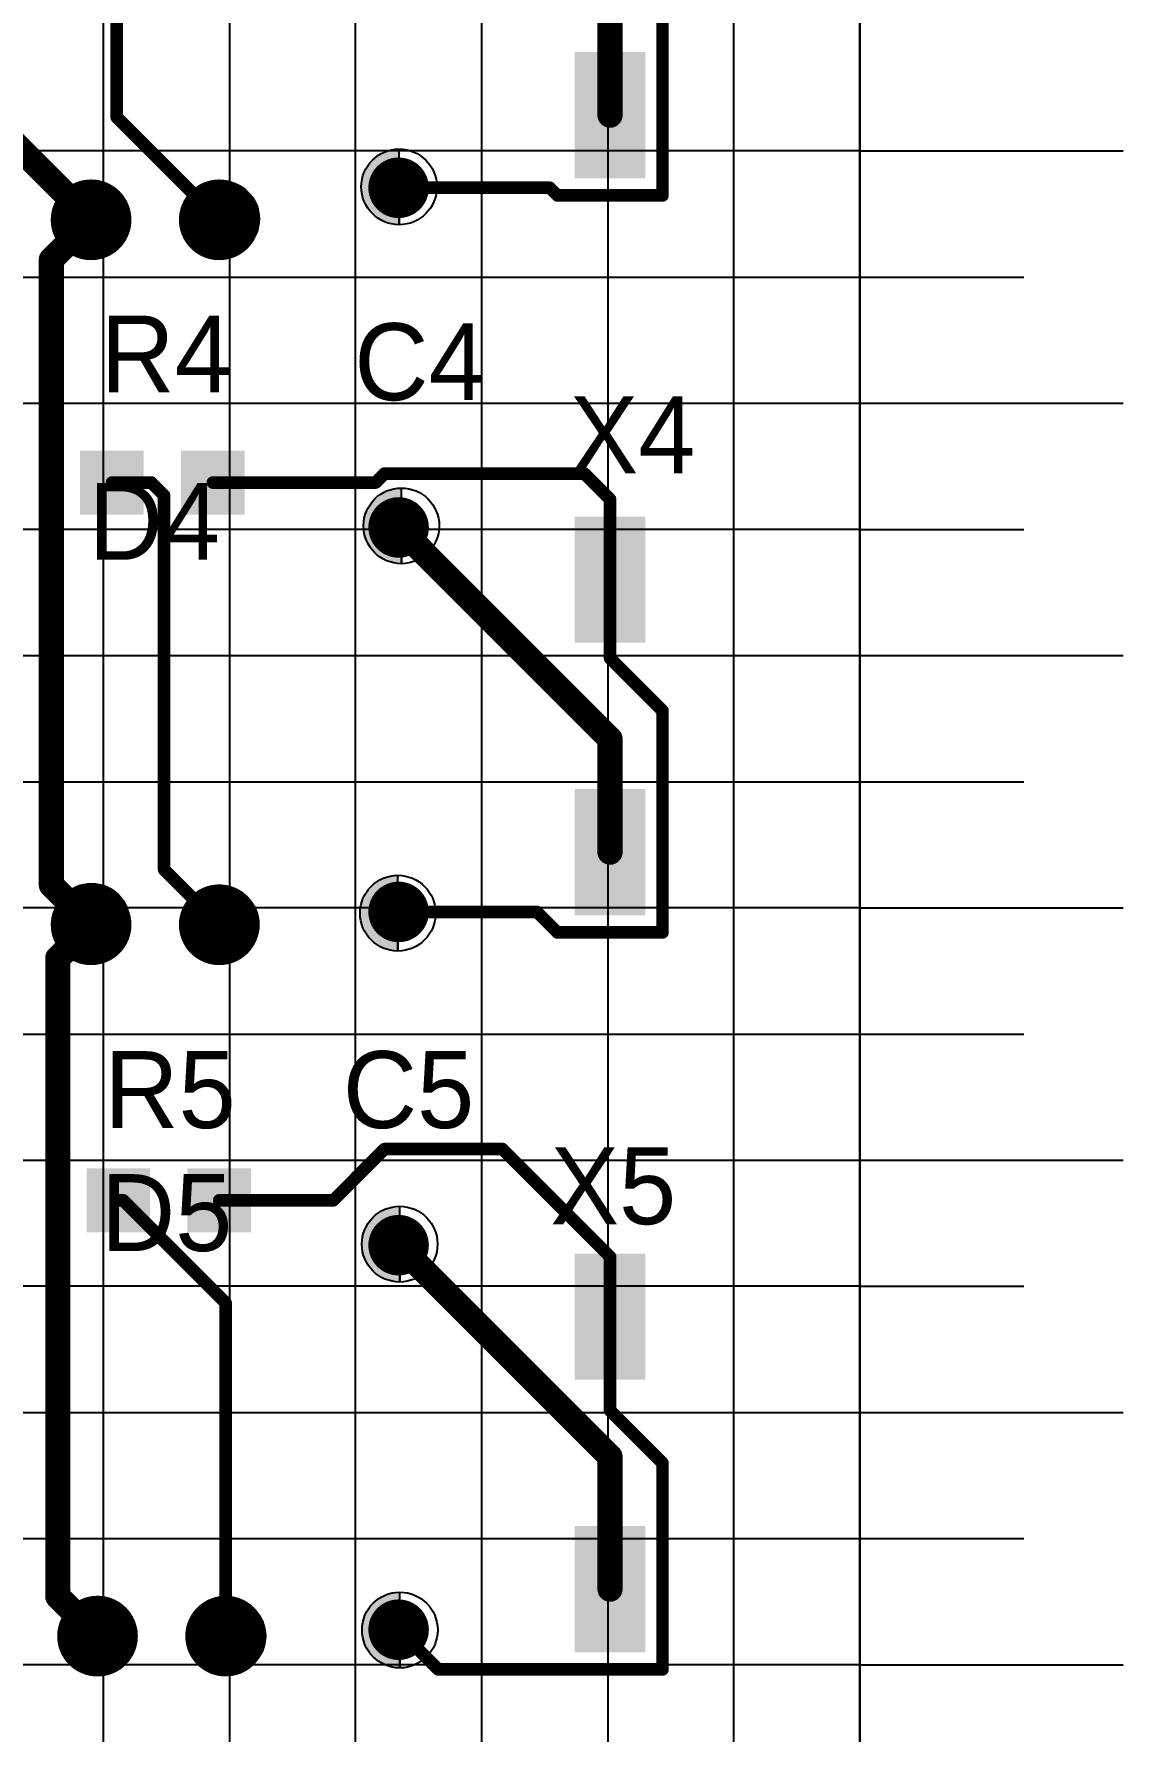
# Model space of a CAD drawing. Header units: millimetres. Extents: x 40 to 3761, y -469 to 920.
# Drawn here: x 3268.9 to 3312.1, y 204.4 to 271.7 of the extents above; entities that cross this region are included whole.
import ezdxf

# ---------------------------------------------------------------- set-up
doc = ezdxf.new("R2010")
doc.units = ezdxf.units.MM
for name, color, linetype in [('TopLayer', 1, 'Continuous'), ('TopOverlay', 2, 'Continuous'), ('Слой1', 7, 'Continuous')]:
    doc.layers.add(name, color=color, linetype=linetype)

# ---------------------------------------------------------------- blocks, each defined once
blk = doc.blocks.new('*U233')
blk.add_line((0, 1.968), (0, -1.968))
blk = doc.blocks.new('*U234')
at = {"color": 0, "linetype": 'ByBlock', "lineweight": -2, "transparency": 16777216}
for p in [(0, 0), (10, 0), (20, 0), (30, 0), (40, 0), (50, 0), (60, 0)]:
    blk.add_blockref('*U233', p, dxfattribs=at)
blk = doc.blocks.new('*U244')
blk.add_line((3.248, 0), (-3.248, 0))
blk = doc.blocks.new('*U245')
at = {"color": 0, "linetype": 'ByBlock', "lineweight": -2, "transparency": 16777216}
for p in [(0, 0), (0, -5), (0, -10), (0, -15), (0, -20), (0, -25), (0, -30), (0, -35), (0, -40), (0, -45), (0, -50), (0, -55), (0, -60)]:
    blk.add_blockref('*U244', p, dxfattribs=at)
blk = doc.blocks.new('*U235')
for p, q in [((5, 152.5), (5, -152.5)), ((-5, 147.5), (-5, -152.5)), ((0.005, -152.5), (0.005, 147.5))]:
    blk.add_line(p, q)
blk = doc.blocks.new('*U236')
at = {"color": 0, "linetype": 'ByBlock', "lineweight": -2, "transparency": 16777216}
for p in [(60, 0), (75, 0), (90, 0)]:
    blk.add_blockref('*U235', p, dxfattribs=at)
blk = doc.blocks.new('*U237')
for p, q in [((50, 5), (-50, 5)), ((-50, 0), (50, 0)), ((-50, -5), (50, -5))]:
    blk.add_line(p, q)
blk = doc.blocks.new('*U230')
at = {"color": 0, "linetype": 'ByBlock', "lineweight": -2, "transparency": 16777216}
for p in [(0, 240), (0, 225), (0, 210), (0, 195), (0, 180)]:
    blk.add_blockref('*U237', p, dxfattribs=at)

msp = doc.modelspace()

# ---------------------------------------------------------------- hatches: boundary and pattern name
h = msp.add_hatch(color=256)
h.dxf.hatch_style = 1
h.paths.add_polyline_path([(3283.422, 267.122, 0.414214), (3281.922, 265.622, 0.414214), (3283.422, 264.122), (3283.422, 265.622)])
h = msp.add_hatch(color=256)
h.dxf.hatch_style = 1
h.paths.add_polyline_path([(3271.216, 265.766, 0.414214), (3269.716, 264.266, 0.414214), (3271.216, 262.766), (3271.216, 264.266)])
h = msp.add_hatch(color=256)
h.dxf.hatch_style = 1
h.paths.add_polyline_path([(3276.37, 265.857, 0.414214), (3274.87, 264.357, 0.414214), (3276.37, 262.857), (3276.37, 264.357)])
h = msp.add_hatch(color=256)
h.dxf.hatch_style = 1
h.paths.add_polyline_path([(3283.37, 266.362, 0.414214), (3282.62, 265.612, 0.414214), (3283.37, 264.862), (3283.37, 265.612)])
h = msp.add_hatch(color=256)
h.dxf.hatch_style = 1
h.paths.add_polyline_path([(3271.124, 265.069, 0.414214), (3270.374, 264.319, 0.414214), (3271.124, 263.569), (3271.124, 264.319)])
h = msp.add_hatch(color=256)
h.dxf.hatch_style = 1
h.paths.add_polyline_path([(3276.307, 265.045, 0.414214), (3275.557, 264.295, 0.414214), (3276.307, 263.545), (3276.307, 264.295)])
h = msp.add_hatch(color=256)
h.dxf.hatch_style = 1
h.paths.add_polyline_path([(3283.513, 253.688, 0.414214), (3282.013, 252.188, 0.414214), (3283.513, 250.688), (3283.513, 252.188)])
h = msp.add_hatch(color=256)
h.dxf.hatch_style = 1
h.paths.add_polyline_path([(3283.411, 252.911, 0.414214), (3282.661, 252.161, 0.414214), (3283.411, 251.411), (3283.411, 252.161)])
h = msp.add_hatch(color=256)
h.dxf.hatch_style = 1
h.paths.add_polyline_path([(3283.373, 238.337, 0.414214), (3281.873, 236.837, 0.414214), (3283.373, 235.337), (3283.373, 236.837)])
h = msp.add_hatch(color=256)
h.dxf.hatch_style = 1
h.paths.add_polyline_path([(3271.228, 238.01, 0.414214), (3269.728, 236.51, 0.414214), (3271.228, 235.01), (3271.228, 236.51)])
h = msp.add_hatch(color=256)
h.dxf.hatch_style = 1
h.paths.add_polyline_path([(3276.353, 237.893, 0.414214), (3274.853, 236.393, 0.414214), (3276.353, 234.893), (3276.353, 236.393)])
h = msp.add_hatch(color=256)
h.dxf.hatch_style = 1
h.paths.add_polyline_path([(3283.348, 237.659, 0.414214), (3282.598, 236.909, 0.414214), (3283.348, 236.159), (3283.348, 236.909)])
h = msp.add_hatch(color=256)
h.dxf.hatch_style = 1
h.paths.add_polyline_path([(3271.195, 237.136, 0.414214), (3270.445, 236.386, 0.414214), (3271.195, 235.636), (3271.195, 236.386)])
h = msp.add_hatch(color=256)
h.dxf.hatch_style = 1
h.paths.add_polyline_path([(3276.301, 237.125, 0.414214), (3275.551, 236.375, 0.414214), (3276.301, 235.625), (3276.301, 236.375)])
h = msp.add_hatch(color=256)
h.dxf.hatch_style = 1
h.paths.add_polyline_path([(3283.446, 225.218, 0.414214), (3281.946, 223.718, 0.414214), (3283.446, 222.218), (3283.446, 223.718)])
h = msp.add_hatch(color=256)
h.dxf.hatch_style = 1
h.paths.add_polyline_path([(3283.404, 224.433, 0.414214), (3282.654, 223.683, 0.414214), (3283.404, 222.933), (3283.404, 223.683)])
h = msp.add_hatch(color=256)
h.dxf.hatch_style = 1
h.paths.add_polyline_path([(3283.452, 209.924, 0.414214), (3281.952, 208.424, 0.414214), (3283.452, 206.924), (3283.452, 208.424)])
h = msp.add_hatch(color=256)
h.dxf.hatch_style = 1
h.paths.add_polyline_path([(3271.472, 209.647, 0.414214), (3269.972, 208.147, 0.414214), (3271.472, 206.647), (3271.472, 208.147)])
h = msp.add_hatch(color=256)
h.dxf.hatch_style = 1
h.paths.add_polyline_path([(3276.62, 209.684, 0.414214), (3275.12, 208.184, 0.414214), (3276.62, 206.684), (3276.62, 208.184)])
h = msp.add_hatch(color=256)
h.dxf.hatch_style = 1
h.paths.add_polyline_path([(3271.448, 208.929, 0.414214), (3270.698, 208.179, 0.414214), (3271.448, 207.429), (3271.448, 208.179)])
h = msp.add_hatch(color=256)
h.dxf.hatch_style = 1
h.paths.add_polyline_path([(3276.556, 208.937, 0.414214), (3275.806, 208.187, 0.414214), (3276.556, 207.437), (3276.556, 208.187)])
h = msp.add_hatch(color=256)
h.dxf.hatch_style = 1
h.paths.add_polyline_path([(3283.41, 209.187, 0.414214), (3282.66, 208.437, 0.414214), (3283.41, 207.687), (3283.41, 208.437)])

# ---------------------------------------------------------------- linework, layer by layer
for p, q in [((3301.695, 17.047), (3301.695, 317.047)), ((3301.695, 314.547), (3301.695, 17.047))]:
    msp.add_line(p, q)
at = {"layer": 'TopLayer'}
for p, q in [((3272.227, 268.381), (3272.227, 282.351)), ((3291.785, 268.465), (3291.785, 272.445)), ((3293.867, 265.283), (3293.867, 272.598)), ((3271.211, 264.317), (3265.623, 269.905)), ((3276.291, 264.317), (3272.227, 268.381)), ((3289.397, 265.587), (3283.403, 265.587)), ((3289.702, 265.283), (3289.397, 265.587)), ((3293.867, 265.283), (3289.702, 265.283)), ((3271.211, 264.317), (3269.636, 262.743)), ((3269.636, 237.952), (3269.636, 262.743)), ((3282.844, 254.259), (3282.488, 253.903)), ((3290.769, 254.259), (3282.844, 254.259)), ((3291.785, 253.243), (3290.769, 254.259)), ((3273.598, 253.903), (3272.037, 253.903)), ((3274.106, 253.395), (3273.598, 253.903)), ((3282.488, 253.903), (3276.037, 253.903)), ((3274.106, 238.562), (3274.106, 253.395)), ((3291.785, 250.055), (3291.785, 253.243)), ((3291.785, 243.743), (3283.403, 252.125)), ((3291.785, 246.944), (3291.785, 250.055)), ((3293.867, 244.861), (3291.785, 246.944)), ((3293.867, 236.073), (3293.867, 244.861)), ((3291.785, 239.255), (3291.785, 243.743)), ((3276.291, 236.377), (3274.106, 238.562)), ((3271.211, 236.377), (3269.636, 237.952)), ((3288.889, 236.885), (3283.403, 236.885)), ((3289.702, 236.073), (3288.889, 236.885)), ((3271.211, 236.377), (3269.89, 235.057)), ((3293.867, 236.073), (3289.702, 236.073)), ((3269.89, 209.758), (3269.89, 235.057)), ((3282.844, 227.487), (3280.812, 225.455)), ((3287.517, 227.487), (3282.844, 227.487)), ((3291.785, 223.22), (3287.517, 227.487)), ((3272.481, 225.455), (3272.291, 225.455)), ((3276.545, 221.391), (3272.481, 225.455)), ((3280.812, 225.455), (3276.291, 225.455)), ((3291.785, 215.295), (3283.403, 223.677)), ((3291.785, 220.845), (3291.785, 223.22)), ((3276.545, 208.183), (3276.545, 221.391)), ((3291.785, 217.124), (3291.785, 220.845)), ((3293.867, 215.041), (3291.785, 217.124)), ((3291.785, 210.045), (3291.785, 215.295)), ((3293.867, 206.863), (3293.867, 215.041)), ((3271.465, 208.183), (3269.89, 209.758)), ((3284.977, 206.863), (3283.403, 208.437)), ((3293.867, 206.863), (3284.977, 206.863))]:
    msp.add_line(p, q, dxfattribs=at)
for points, const_width in [([(3272.227, 268.381), (3272.227, 282.351)], 0.5), ([(3291.785, 268.465), (3291.785, 272.445)], 1), ([(3293.867, 265.283), (3293.867, 272.598)], 0.5), ([(3271.211, 264.317), (3265.623, 269.905)], 1), ([(3276.291, 264.317), (3272.227, 268.381)], 0.5), ([(3289.397, 265.587), (3283.403, 265.587)], 0.5), ([(3289.702, 265.283), (3289.397, 265.587)], 0.5), ([(3293.867, 265.283), (3289.702, 265.283)], 0.5), ([(3271.211, 264.317), (3269.636, 262.743)], 1), ([(3269.636, 237.952), (3269.636, 262.743)], 1), ([(3282.844, 254.259), (3282.488, 253.903)], 0.5), ([(3290.769, 254.259), (3282.844, 254.259)], 0.5), ([(3291.785, 253.243), (3290.769, 254.259)], 0.5), ([(3273.598, 253.903), (3272.037, 253.903)], 0.5), ([(3274.106, 253.395), (3273.598, 253.903)], 0.5), ([(3274.106, 238.562), (3274.106, 253.395)], 0.5), ([(3282.488, 253.903), (3276.037, 253.903)], 0.5), ([(3291.785, 250.055), (3291.785, 253.243)], 0.5), ([(3291.785, 243.743), (3283.403, 252.125)], 1), ([(3291.785, 246.944), (3291.785, 250.055)], 0.5), ([(3293.867, 244.861), (3291.785, 246.944)], 0.5), ([(3293.867, 236.073), (3293.867, 244.861)], 0.5), ([(3291.785, 239.255), (3291.785, 243.743)], 1), ([(3276.291, 236.377), (3274.106, 238.562)], 0.5), ([(3271.211, 236.377), (3269.636, 237.952)], 1), ([(3271.211, 236.377), (3269.89, 235.057)], 1), ([(3288.889, 236.885), (3283.403, 236.885)], 0.5), ([(3289.702, 236.073), (3288.889, 236.885)], 0.5), ([(3293.867, 236.073), (3289.702, 236.073)], 0.5), ([(3269.89, 209.758), (3269.89, 235.057)], 1), ([(3282.844, 227.487), (3280.812, 225.455)], 0.5), ([(3287.517, 227.487), (3282.844, 227.487)], 0.5), ([(3291.785, 223.22), (3287.517, 227.487)], 0.5), ([(3272.481, 225.455), (3272.291, 225.455)], 0.5), ([(3276.545, 221.391), (3272.481, 225.455)], 0.5), ([(3280.812, 225.455), (3276.291, 225.455)], 0.5), ([(3291.785, 215.295), (3283.403, 223.677)], 1), ([(3291.785, 220.845), (3291.785, 223.22)], 0.5), ([(3276.545, 208.183), (3276.545, 221.391)], 0.5), ([(3291.785, 217.124), (3291.785, 220.845)], 0.5), ([(3293.867, 215.041), (3291.785, 217.124)], 0.5), ([(3291.785, 210.045), (3291.785, 215.295)], 1), ([(3293.867, 206.863), (3293.867, 215.041)], 0.5), ([(3271.465, 208.183), (3269.89, 209.758)], 1), ([(3284.977, 206.863), (3283.403, 208.437)], 0.5), ([(3293.867, 206.863), (3284.977, 206.863)], 0.5)]:
    msp.add_lwpolyline(points, dxfattribs=dict(at, const_width=const_width))
for points, const_width in [([(3272.352, 268.381, -1), (3272.102, 268.381, -1)], 0.25), ([(3272.352, 268.381, -1), (3272.102, 268.381, -1)], 0.25), ([(3292.035, 268.465, -1), (3291.535, 268.465, -1)], 0.5), ([(3283.403, 264.987, -1), (3283.403, 266.187, -1)], 1.2), ([(3271.211, 263.517, -1), (3271.211, 265.117, -1)], 1.6), ([(3276.291, 263.517, -1), (3276.291, 265.117, -1)], 1.6), ([(3283.528, 265.587, -1), (3283.278, 265.587, -1)], 0.25), ([(3289.522, 265.587, -1), (3289.272, 265.587, -1)], 0.25), ([(3289.522, 265.587, -1), (3289.272, 265.587, -1)], 0.25), ([(3289.827, 265.283, -1), (3289.577, 265.283, -1)], 0.25), ([(3289.827, 265.283, -1), (3289.577, 265.283, -1)], 0.25), ([(3293.992, 265.283, -1), (3293.742, 265.283, -1)], 0.25), ([(3293.992, 265.283, -1), (3293.742, 265.283, -1)], 0.25), ([(3271.461, 264.317, -1), (3270.961, 264.317, -1)], 0.5), ([(3271.461, 264.317, -1), (3270.961, 264.317, -1)], 0.5), ([(3276.416, 264.317, -1), (3276.166, 264.317, -1)], 0.25), ([(3269.886, 262.743, -1), (3269.386, 262.743, -1)], 0.5), ([(3269.886, 262.743, -1), (3269.386, 262.743, -1)], 0.5), ([(3282.969, 254.259, -1), (3282.719, 254.259, -1)], 0.25), ([(3282.969, 254.259, -1), (3282.719, 254.259, -1)], 0.25), ([(3290.894, 254.259, -1), (3290.644, 254.259, -1)], 0.25), ([(3290.894, 254.259, -1), (3290.644, 254.259, -1)], 0.25), ([(3272.162, 253.903, -1), (3271.912, 253.903, -1)], 0.25), ([(3273.723, 253.903, -1), (3273.473, 253.903, -1)], 0.25), ([(3273.723, 253.903, -1), (3273.473, 253.903, -1)], 0.25), ([(3274.231, 253.395, -1), (3273.981, 253.395, -1)], 0.25), ([(3274.231, 253.395, -1), (3273.981, 253.395, -1)], 0.25), ([(3276.162, 253.903, -1), (3275.912, 253.903, -1)], 0.25), ([(3282.613, 253.903, -1), (3282.363, 253.903, -1)], 0.25), ([(3282.613, 253.903, -1), (3282.363, 253.903, -1)], 0.25), ([(3283.403, 251.525, -1), (3283.403, 252.725, -1)], 1.2), ([(3291.91, 253.243, -1), (3291.66, 253.243, -1)], 0.25), ([(3291.91, 253.243, -1), (3291.66, 253.243, -1)], 0.25), ([(3283.653, 252.125, -1), (3283.153, 252.125, -1)], 0.5), ([(3291.91, 250.055, -1), (3291.66, 250.055, -1)], 0.25), ([(3291.91, 250.055, -1), (3291.66, 250.055, -1)], 0.25), ([(3291.91, 246.944, -1), (3291.66, 246.944, -1)], 0.25), ([(3291.91, 246.944, -1), (3291.66, 246.944, -1)], 0.25), ([(3293.992, 244.861, -1), (3293.742, 244.861, -1)], 0.25), ([(3293.992, 244.861, -1), (3293.742, 244.861, -1)], 0.25), ([(3292.035, 243.743, -1), (3291.535, 243.743, -1)], 0.5), ([(3292.035, 243.743, -1), (3291.535, 243.743, -1)], 0.5), ([(3292.035, 239.255, -1), (3291.535, 239.255, -1)], 0.5), ([(3274.231, 238.562, -1), (3273.981, 238.562, -1)], 0.25), ([(3274.231, 238.562, -1), (3273.981, 238.562, -1)], 0.25), ([(3269.886, 237.952, -1), (3269.386, 237.952, -1)], 0.5), ([(3269.886, 237.952, -1), (3269.386, 237.952, -1)], 0.5), ([(3271.211, 235.577, -1), (3271.211, 237.177, -1)], 1.6), ([(3276.291, 235.577, -1), (3276.291, 237.177, -1)], 1.6), ([(3283.403, 236.285, -1), (3283.403, 237.485, -1)], 1.2), ([(3271.461, 236.377, -1), (3270.961, 236.377, -1)], 0.5), ([(3271.461, 236.377, -1), (3270.961, 236.377, -1)], 0.5), ([(3283.528, 236.885, -1), (3283.278, 236.885, -1)], 0.25), ([(3289.014, 236.885, -1), (3288.764, 236.885, -1)], 0.25), ([(3289.014, 236.885, -1), (3288.764, 236.885, -1)], 0.25), ([(3276.416, 236.377, -1), (3276.166, 236.377, -1)], 0.25), ([(3289.827, 236.073, -1), (3289.577, 236.073, -1)], 0.25), ([(3289.827, 236.073, -1), (3289.577, 236.073, -1)], 0.25), ([(3293.992, 236.073, -1), (3293.742, 236.073, -1)], 0.25), ([(3293.992, 236.073, -1), (3293.742, 236.073, -1)], 0.25), ([(3270.14, 235.057, -1), (3269.64, 235.057, -1)], 0.5), ([(3270.14, 235.057, -1), (3269.64, 235.057, -1)], 0.5), ([(3282.969, 227.487, -1), (3282.719, 227.487, -1)], 0.25), ([(3282.969, 227.487, -1), (3282.719, 227.487, -1)], 0.25), ([(3287.642, 227.487, -1), (3287.392, 227.487, -1)], 0.25), ([(3287.642, 227.487, -1), (3287.392, 227.487, -1)], 0.25), ([(3272.416, 225.455, -1), (3272.166, 225.455, -1)], 0.25), ([(3272.606, 225.455, -1), (3272.356, 225.455, -1)], 0.25), ([(3272.606, 225.455, -1), (3272.356, 225.455, -1)], 0.25), ([(3276.416, 225.455, -1), (3276.166, 225.455, -1)], 0.25), ([(3280.937, 225.455, -1), (3280.687, 225.455, -1)], 0.25), ([(3280.937, 225.455, -1), (3280.687, 225.455, -1)], 0.25), ([(3283.403, 223.077, -1), (3283.403, 224.277, -1)], 1.2), ([(3283.653, 223.677, -1), (3283.153, 223.677, -1)], 0.5), ([(3291.91, 223.22, -1), (3291.66, 223.22, -1)], 0.25), ([(3291.91, 223.22, -1), (3291.66, 223.22, -1)], 0.25), ([(3276.67, 221.391, -1), (3276.42, 221.391, -1)], 0.25), ([(3276.67, 221.391, -1), (3276.42, 221.391, -1)], 0.25), ([(3291.91, 220.845, -1), (3291.66, 220.845, -1)], 0.25), ([(3291.91, 220.845, -1), (3291.66, 220.845, -1)], 0.25), ([(3291.91, 217.124, -1), (3291.66, 217.124, -1)], 0.25), ([(3291.91, 217.124, -1), (3291.66, 217.124, -1)], 0.25), ([(3292.035, 215.295, -1), (3291.535, 215.295, -1)], 0.5), ([(3292.035, 215.295, -1), (3291.535, 215.295, -1)], 0.5), ([(3293.992, 215.041, -1), (3293.742, 215.041, -1)], 0.25), ([(3293.992, 215.041, -1), (3293.742, 215.041, -1)], 0.25), ([(3292.035, 210.045, -1), (3291.535, 210.045, -1)], 0.5), ([(3270.14, 209.758, -1), (3269.64, 209.758, -1)], 0.5), ([(3270.14, 209.758, -1), (3269.64, 209.758, -1)], 0.5), ([(3271.465, 207.383, -1), (3271.465, 208.983, -1)], 1.6), ([(3276.545, 207.383, -1), (3276.545, 208.983, -1)], 1.6), ([(3283.403, 207.837, -1), (3283.403, 209.037, -1)], 1.2), ([(3271.715, 208.183, -1), (3271.215, 208.183, -1)], 0.5), ([(3283.528, 208.437, -1), (3283.278, 208.437, -1)], 0.25), ([(3276.67, 208.183, -1), (3276.42, 208.183, -1)], 0.25), ([(3285.102, 206.863, -1), (3284.852, 206.863, -1)], 0.25), ([(3285.102, 206.863, -1), (3284.852, 206.863, -1)], 0.25), ([(3293.992, 206.863, -1), (3293.742, 206.863, -1)], 0.25), ([(3293.992, 206.863, -1), (3293.742, 206.863, -1)], 0.25)]:
    msp.add_lwpolyline(points, format="xyb", close=True, dxfattribs=dict(at, const_width=const_width))
for centre, radius, start, end in [((3272.227, 268.381), 0.125, 0, 180), ((3272.227, 268.381), 0.125, 0, 180), ((3291.785, 268.465), 0.25, 0, 180), ((3291.785, 268.465), 0.25, 180, 0), ((3272.227, 268.381), 0.125, 180, 0), ((3272.227, 268.381), 0.125, 180, 0), ((3283.403, 265.587), 0.125, 0, 180), ((3289.397, 265.587), 0.125, 0, 180), ((3289.397, 265.587), 0.125, 0, 180), ((3283.403, 265.587), 0.125, 180, 0), ((3289.397, 265.587), 0.125, 180, 0), ((3289.397, 265.587), 0.125, 180, 0), ((3289.702, 265.283), 0.125, 0, 180), ((3289.702, 265.283), 0.125, 0, 180), ((3289.702, 265.283), 0.125, 180, 0), ((3289.702, 265.283), 0.125, 180, 0), ((3293.867, 265.283), 0.125, 0, 180), ((3293.867, 265.283), 0.125, 0, 180), ((3293.867, 265.283), 0.125, 180, 0), ((3293.867, 265.283), 0.125, 180, 0), ((3271.211, 264.317), 0.25, 0, 180), ((3271.211, 264.317), 0.25, 0, 180), ((3276.291, 264.317), 0.125, 0, 180), ((3271.211, 264.317), 0.25, 180, 0), ((3271.211, 264.317), 0.25, 180, 0), ((3276.291, 264.317), 0.125, 180, 0), ((3269.636, 262.743), 0.25, 0, 180), ((3269.636, 262.743), 0.25, 0, 180), ((3269.636, 262.743), 0.25, 180, 0), ((3269.636, 262.743), 0.25, 180, 0), ((3282.844, 254.259), 0.125, 0, 180), ((3282.844, 254.259), 0.125, 0, 180), ((3282.844, 254.259), 0.125, 180, 0), ((3282.844, 254.259), 0.125, 180, 0), ((3290.769, 254.259), 0.125, 0, 180), ((3290.769, 254.259), 0.125, 0, 180), ((3290.769, 254.259), 0.125, 180, 0), ((3290.769, 254.259), 0.125, 180, 0), ((3272.037, 253.903), 0.125, 0, 180), ((3272.037, 253.903), 0.125, 180, 0), ((3273.598, 253.903), 0.125, 0, 180), ((3273.598, 253.903), 0.125, 0, 180), ((3273.598, 253.903), 0.125, 180, 0), ((3273.598, 253.903), 0.125, 180, 0), ((3276.037, 253.903), 0.125, 0, 180), ((3276.037, 253.903), 0.125, 180, 0), ((3282.488, 253.903), 0.125, 0, 180), ((3282.488, 253.903), 0.125, 0, 180), ((3282.488, 253.903), 0.125, 180, 0), ((3282.488, 253.903), 0.125, 180, 0), ((3274.106, 253.395), 0.125, 0, 180), ((3274.106, 253.395), 0.125, 0, 180), ((3274.106, 253.395), 0.125, 180, 0), ((3274.106, 253.395), 0.125, 180, 0), ((3291.785, 253.243), 0.125, 0, 180), ((3291.785, 253.243), 0.125, 0, 180), ((3291.785, 253.243), 0.125, 180, 0), ((3291.785, 253.243), 0.125, 180, 0), ((3283.403, 252.125), 0.25, 0, 180), ((3283.403, 252.125), 0.25, 180, 0), ((3291.785, 250.055), 0.125, 0, 180), ((3291.785, 250.055), 0.125, 0, 180), ((3291.785, 250.055), 0.125, 180, 0), ((3291.785, 250.055), 0.125, 180, 0), ((3291.785, 246.944), 0.125, 0, 180), ((3291.785, 246.944), 0.125, 0, 180), ((3291.785, 246.944), 0.125, 180, 0), ((3291.785, 246.944), 0.125, 180, 0), ((3293.867, 244.861), 0.125, 0, 180), ((3293.867, 244.861), 0.125, 0, 180), ((3293.867, 244.861), 0.125, 180, 0), ((3293.867, 244.861), 0.125, 180, 0), ((3291.785, 243.743), 0.25, 0, 180), ((3291.785, 243.743), 0.25, 0, 180), ((3291.785, 243.743), 0.25, 180, 0), ((3291.785, 243.743), 0.25, 180, 0), ((3291.785, 239.255), 0.25, 0, 180), ((3291.785, 239.255), 0.25, 180, 0), ((3269.636, 237.952), 0.25, 0, 180), ((3269.636, 237.952), 0.25, 0, 180), ((3274.106, 238.562), 0.125, 0, 180), ((3274.106, 238.562), 0.125, 0, 180), ((3274.106, 238.562), 0.125, 180, 0), ((3274.106, 238.562), 0.125, 180, 0), ((3269.636, 237.952), 0.25, 180, 0), ((3269.636, 237.952), 0.25, 180, 0), ((3283.403, 236.885), 0.125, 0, 180), ((3283.403, 236.885), 0.125, 180, 0), ((3288.889, 236.885), 0.125, 0, 180), ((3288.889, 236.885), 0.125, 0, 180), ((3288.889, 236.885), 0.125, 180, 0), ((3288.889, 236.885), 0.125, 180, 0), ((3271.211, 236.377), 0.25, 0, 180), ((3271.211, 236.377), 0.25, 0, 180), ((3271.211, 236.377), 0.25, 180, 0), ((3271.211, 236.377), 0.25, 180, 0), ((3276.291, 236.377), 0.125, 0, 180), ((3276.291, 236.377), 0.125, 180, 0), ((3289.702, 236.073), 0.125, 0, 180), ((3289.702, 236.073), 0.125, 0, 180), ((3293.867, 236.073), 0.125, 0, 180), ((3293.867, 236.073), 0.125, 0, 180), ((3289.702, 236.073), 0.125, 180, 0), ((3289.702, 236.073), 0.125, 180, 0), ((3293.867, 236.073), 0.125, 180, 0), ((3293.867, 236.073), 0.125, 180, 0), ((3269.89, 235.057), 0.25, 0, 180), ((3269.89, 235.057), 0.25, 0, 180), ((3269.89, 235.057), 0.25, 180, 0), ((3269.89, 235.057), 0.25, 180, 0), ((3282.844, 227.487), 0.125, 0, 180), ((3282.844, 227.487), 0.125, 0, 180), ((3282.844, 227.487), 0.125, 180, 0), ((3282.844, 227.487), 0.125, 180, 0), ((3287.517, 227.487), 0.125, 0, 180), ((3287.517, 227.487), 0.125, 0, 180), ((3287.517, 227.487), 0.125, 180, 0), ((3287.517, 227.487), 0.125, 180, 0), ((3272.291, 225.455), 0.125, 0, 180), ((3272.291, 225.455), 0.125, 180, 0), ((3272.481, 225.455), 0.125, 0, 180), ((3272.481, 225.455), 0.125, 0, 180), ((3272.481, 225.455), 0.125, 180, 0), ((3272.481, 225.455), 0.125, 180, 0), ((3276.291, 225.455), 0.125, 0, 180), ((3276.291, 225.455), 0.125, 180, 0), ((3280.812, 225.455), 0.125, 0, 180), ((3280.812, 225.455), 0.125, 0, 180), ((3280.812, 225.455), 0.125, 180, 0), ((3280.812, 225.455), 0.125, 180, 0), ((3283.403, 223.677), 0.25, 0, 180), ((3283.403, 223.677), 0.25, 180, 0), ((3291.785, 223.22), 0.125, 0, 180), ((3291.785, 223.22), 0.125, 0, 180), ((3291.785, 223.22), 0.125, 180, 0), ((3291.785, 223.22), 0.125, 180, 0), ((3276.545, 221.391), 0.125, 0, 180), ((3276.545, 221.391), 0.125, 0, 180), ((3276.545, 221.391), 0.125, 180, 0), ((3276.545, 221.391), 0.125, 180, 0), ((3291.785, 220.845), 0.125, 0, 180), ((3291.785, 220.845), 0.125, 0, 180), ((3291.785, 220.845), 0.125, 180, 0), ((3291.785, 220.845), 0.125, 180, 0), ((3291.785, 217.124), 0.125, 0, 180), ((3291.785, 217.124), 0.125, 0, 180), ((3291.785, 217.124), 0.125, 180, 0), ((3291.785, 217.124), 0.125, 180, 0), ((3291.785, 215.295), 0.25, 0, 180), ((3291.785, 215.295), 0.25, 0, 180), ((3291.785, 215.295), 0.25, 180, 0), ((3291.785, 215.295), 0.25, 180, 0), ((3293.867, 215.041), 0.125, 0, 180), ((3293.867, 215.041), 0.125, 0, 180), ((3293.867, 215.041), 0.125, 180, 0), ((3293.867, 215.041), 0.125, 180, 0), ((3269.89, 209.758), 0.25, 0, 180), ((3269.89, 209.758), 0.25, 0, 180), ((3291.785, 210.045), 0.25, 0, 180), ((3291.785, 210.045), 0.25, 180, 0), ((3269.89, 209.758), 0.25, 180, 0), ((3269.89, 209.758), 0.25, 180, 0), ((3283.403, 208.437), 0.125, 0, 180), ((3271.465, 208.183), 0.25, 0, 180), ((3271.465, 208.183), 0.25, 180, 0), ((3276.545, 208.183), 0.125, 0, 180), ((3276.545, 208.183), 0.125, 180, 0), ((3283.403, 208.437), 0.125, 180, 0), ((3284.977, 206.863), 0.125, 0, 180), ((3284.977, 206.863), 0.125, 0, 180), ((3284.977, 206.863), 0.125, 180, 0), ((3284.977, 206.863), 0.125, 180, 0), ((3293.867, 206.863), 0.125, 0, 180), ((3293.867, 206.863), 0.125, 0, 180), ((3293.867, 206.863), 0.125, 180, 0), ((3293.867, 206.863), 0.125, 180, 0)]:
    msp.add_arc(centre, radius, start, end, dxfattribs=at)
for points in [[(3290.385, 265.965), (3290.385, 270.965), (3293.185, 265.965), (3293.185, 270.965)], [(3273.297, 252.633), (3270.777, 252.633), (3273.297, 255.173), (3270.777, 255.173)], [(3277.297, 252.633), (3274.777, 252.633), (3277.297, 255.173), (3274.777, 255.173)], [(3290.385, 247.555), (3290.385, 252.555), (3293.185, 247.555), (3293.185, 252.555)], [(3290.385, 236.755), (3290.385, 241.755), (3293.185, 236.755), (3293.185, 241.755)], [(3273.551, 224.185), (3271.031, 224.185), (3273.551, 226.725), (3271.031, 226.725)], [(3277.551, 224.185), (3275.031, 224.185), (3277.551, 226.725), (3275.031, 226.725)], [(3290.385, 218.345), (3290.385, 223.345), (3293.185, 218.345), (3293.185, 223.345)], [(3290.385, 207.545), (3290.385, 212.545), (3293.185, 207.545), (3293.185, 212.545)]]:
    msp.add_solid(points, dxfattribs=at)
at = {"layer": 'Слой1'}
for p, q in [((3283.422, 264.122), (3283.422, 267.122)), ((3271.216, 262.766), (3271.216, 265.766)), ((3276.37, 262.857), (3276.37, 265.857)), ((3283.37, 264.862), (3283.37, 266.362)), ((3271.124, 263.569), (3271.124, 265.069)), ((3276.307, 263.545), (3276.307, 265.045)), ((3283.37, 265.612), (3283.37, 264.862)), ((3283.422, 265.622), (3283.422, 264.122)), ((3276.37, 264.357), (3276.37, 262.857)), ((3271.124, 264.319), (3271.124, 263.569)), ((3271.216, 264.266), (3271.216, 262.766)), ((3276.307, 264.295), (3276.307, 263.545)), ((3283.513, 250.688), (3283.513, 253.688)), ((3283.411, 251.411), (3283.411, 252.911)), ((3283.411, 252.161), (3283.411, 251.411)), ((3283.513, 252.188), (3283.513, 250.688)), ((3283.373, 235.337), (3283.373, 238.337)), ((3271.228, 235.01), (3271.228, 238.01)), ((3276.353, 234.893), (3276.353, 237.893)), ((3283.348, 236.159), (3283.348, 237.659)), ((3271.195, 235.636), (3271.195, 237.136)), ((3276.301, 235.625), (3276.301, 237.125)), ((3283.348, 236.909), (3283.348, 236.159)), ((3283.373, 236.837), (3283.373, 235.337)), ((3271.195, 236.386), (3271.195, 235.636)), ((3271.228, 236.51), (3271.228, 235.01)), ((3276.301, 236.375), (3276.301, 235.625)), ((3276.353, 236.393), (3276.353, 234.893)), ((3283.446, 222.218), (3283.446, 225.218)), ((3283.404, 222.933), (3283.404, 224.433)), ((3283.404, 223.683), (3283.404, 222.933)), ((3283.446, 223.718), (3283.446, 222.218)), ((3283.452, 206.924), (3283.452, 209.924)), ((3271.472, 206.647), (3271.472, 209.647)), ((3276.62, 206.684), (3276.62, 209.684)), ((3271.448, 207.429), (3271.448, 208.929)), ((3276.556, 207.437), (3276.556, 208.937)), ((3283.41, 207.687), (3283.41, 209.187)), ((3271.448, 208.179), (3271.448, 207.429)), ((3271.472, 208.147), (3271.472, 206.647)), ((3276.556, 208.187), (3276.556, 207.437)), ((3276.62, 208.184), (3276.62, 206.684)), ((3283.41, 208.437), (3283.41, 207.687)), ((3283.452, 208.424), (3283.452, 206.924))]:
    msp.add_line(p, q, dxfattribs=at)
for centre in [(3283.422, 265.622), (3271.216, 264.266), (3276.37, 264.357), (3283.513, 252.188), (3283.373, 236.837), (3271.228, 236.51), (3276.353, 236.393), (3283.446, 223.718), (3283.452, 208.424), (3271.472, 208.147), (3276.62, 208.184)]:
    msp.add_circle(centre, 1.5, dxfattribs=at)

# ---------------------------------------------------------------- block references
for name, p in [('*U236', (3206.695, 169.547)), ('*U230', (3251.695, 22.047))]:
    msp.add_blockref(name, p)
at = {"extrusion": (0, 0, -1), "zscale": -1}
msp.add_blockref('*U245', (-3304.943, 267.047), dxfattribs=at)
at = {"extrusion": (0, 0, -1), "zscale": -1, "rotation": 270}
msp.add_blockref('*U234', (-3310.159, 267.047), dxfattribs=at)

# ---------------------------------------------------------------- texts
at = {"layer": 'TopOverlay'}
for s, p in [('R4', (3271.581, 257.475)), ('C4', (3281.645, 257.17)), ('X4', (3290.184, 254.275)), ('D4', (3271.111, 250.842)), ('C5', (3281.191, 228.32)), ('R5', (3271.737, 228.32)), ('X5', (3289.425, 224.51)), ('D5', (3271.601, 223.447))]:
    msp.add_text(s, height=3.048, dxfattribs=at).set_placement(p)

doc.saveas('drawing.dxf')
